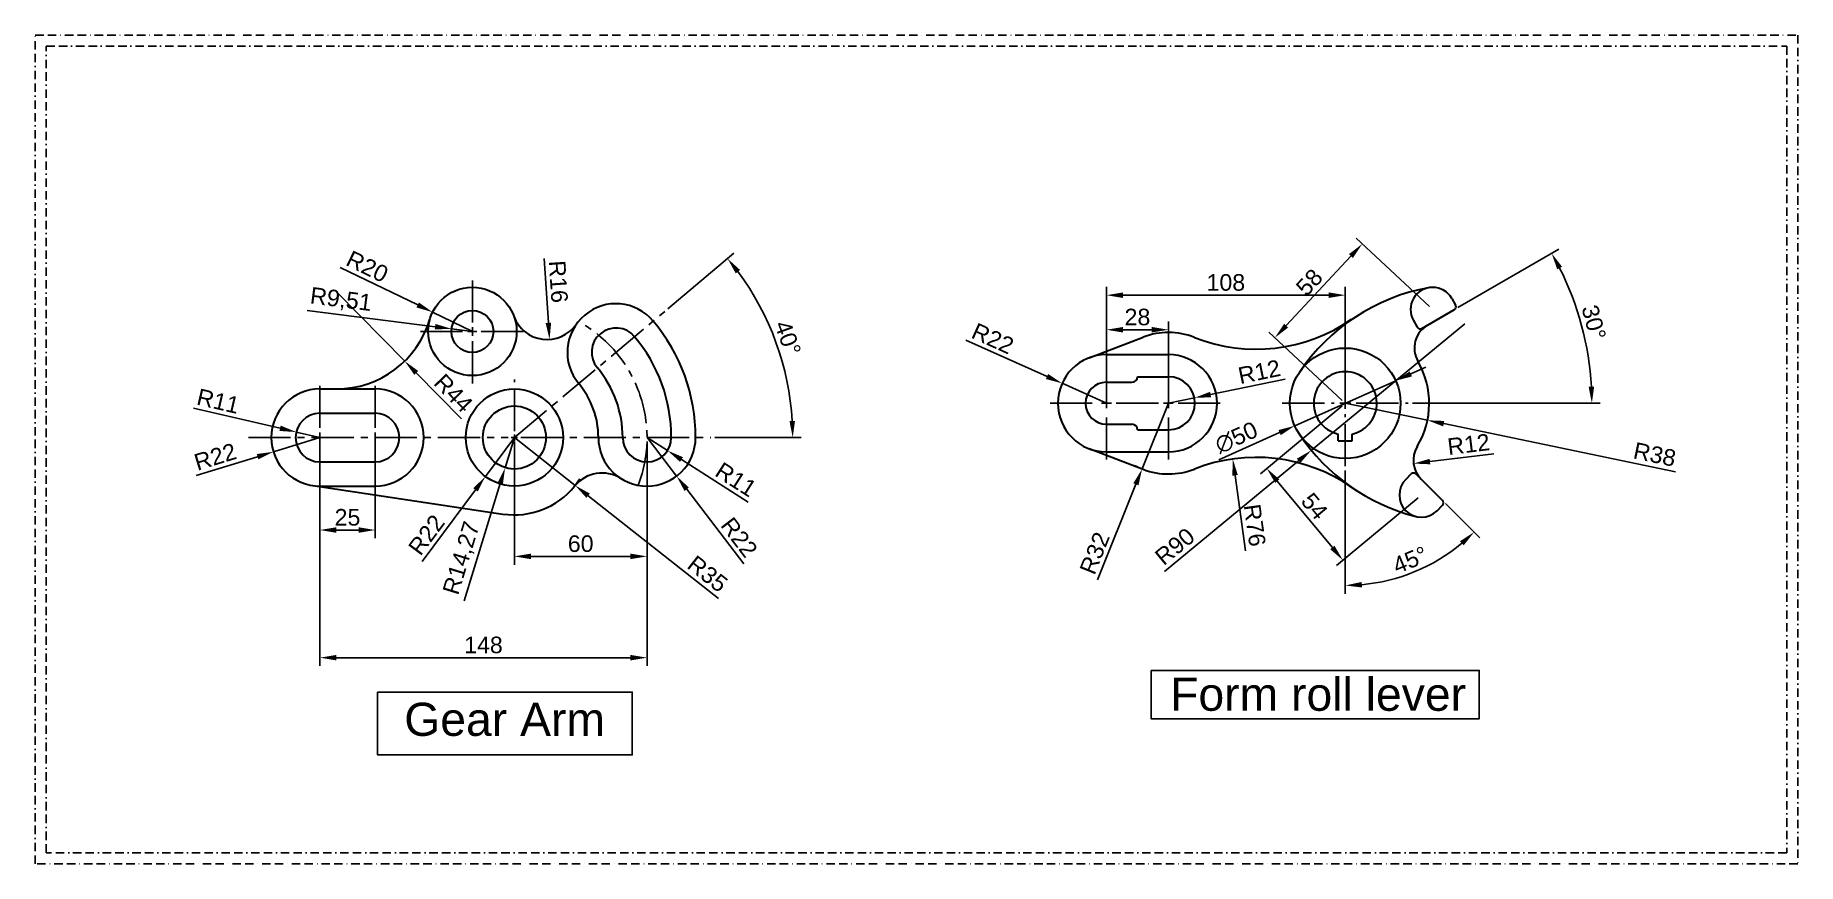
# Model space of a CAD drawing. Header units: millimetres. Extents: x 2619 to 3417, y 1539 to 1914.
import ezdxf

# ---------------------------------------------------------------- set-up
doc = ezdxf.new("R2010")
doc.units = ezdxf.units.MM
doc.linetypes.add('BORDER', pattern=[44.45, 12.7, -6.35, 12.7, -6.35, 0, -6.35])
doc.linetypes.add('CENTER2', pattern=[28.575, 19.05, -3.175, 3.175, -3.175])
doc.styles.get("Standard").update_dxf_attribs({"font": 'arial.ttf'})
doc.dimstyles.new('ISO-25', dxfattribs={"dimscale": 3, "dimtxt": 2.5, "dimasz": 2.5, "dimexe": 1.25, "dimexo": 0.625, "dimtad": 1, "dimtxsty": 'Standard', "dimcen": 2.5, "dimadec": 0, "dimazin": 0, "dimtfac": 1, "dimtmove": 0, "dimatfit": 3, "dimfxl": 1, "dimarcsym": 0})

# ---------------------------------------------------------------- blocks, each defined once
blk = doc.blocks.new('*U1')
at = {"color": 0, "linetype": 'CENTER2', "transparency": 16777216}
for p, q in [((0, 2.85), (0, 26.31)), ((-120.31, 0), (-2.85, 0)), ((2.85, 0), (88.8, 0)), ((0, -26.67), (0, -2.85))]:
    blk.add_line(p, q, dxfattribs=at)
at = {"color": 0, "linetype": 'Continuous', "transparency": 16777216}
for p, q in [((-1.43, 0), (1.43, 0)), ((0, -1.43), (0, 1.43))]:
    blk.add_line(p, q, dxfattribs=at)
blk = doc.blocks.new('*U2')
at = {"color": 0, "linetype": 'CENTER2', "transparency": 16777216}
for p, q in [((0, 4), (0, 23.5)), ((-23.5, 0), (-4, 0)), ((4, 0), (23.5, 0)), ((0, -23.5), (0, -4))]:
    blk.add_line(p, q, dxfattribs=at)
at = {"color": 0, "linetype": 'Continuous', "transparency": 16777216}
for p, q in [((-2, 0), (2, 0)), ((0, -2), (0, 2))]:
    blk.add_line(p, q, dxfattribs=at)
blk = doc.blocks.new('*D3')
at = {"color": 0, "lineweight": -2, "ltscale": 0.3, "transparency": 16777216}
for p, q in [((2836.05, 1732.12), (2822.92, 1714.47)), ((2794.35, 1676.07), (2818.44, 1708.45))]:
    blk.add_line(p, q, dxfattribs=at)
at = {"color": 0, "ltscale": 0.3, "transparency": 16777216}
blk.add_solid([(2817.44, 1709.2), (2819.45, 1707.71), (2822.92, 1714.47)], dxfattribs=at)
at = {"layer": 'Defpoints', "color": 0, "ltscale": 0.3, "transparency": 16777216}
for p in [(2836.05, 1732.12), (2822.92, 1714.47)]:
    blk.add_point(p, dxfattribs=at)
at = {"color": 0, "ltscale": 0.3, "transparency": 16777216, "insert": (2796.27, 1688.1), "char_height": 7.5, "attachment_point": 5, "rotation": 53.34728}
blk.add_mtext('R22', dxfattribs=at)
blk = doc.blocks.new('*D4')
at = {"color": 0, "lineweight": -2, "ltscale": 0.3, "transparency": 16777216}
for p, q in [((2836.05, 1732.12), (2831.86, 1718.48)), ((2813.36, 1658.28), (2829.66, 1711.31))]:
    blk.add_line(p, q, dxfattribs=at)
at = {"color": 0, "ltscale": 0.3, "transparency": 16777216}
blk.add_solid([(2828.46, 1711.68), (2830.85, 1710.94), (2831.86, 1718.48)], dxfattribs=at)
at = {"layer": 'Defpoints', "color": 0, "ltscale": 0.3, "transparency": 16777216}
for p in [(2836.05, 1732.12), (2831.86, 1718.48)]:
    blk.add_point(p, dxfattribs=at)
at = {"color": 0, "ltscale": 0.3, "transparency": 16777216, "insert": (2812.58, 1677.47), "char_height": 7.5, "attachment_point": 5, "rotation": 72.91797}
blk.add_mtext('R14,27', dxfattribs=at)
blk = doc.blocks.new('*D5')
at = {"color": 0, "lineweight": -2, "ltscale": 0.3, "transparency": 16777216}
for p, q in [((2896.05, 1732.12), (2909.44, 1714.66)), ((2939.86, 1674.97), (2914, 1708.71))]:
    blk.add_line(p, q, dxfattribs=at)
at = {"color": 0, "ltscale": 0.3, "transparency": 16777216}
blk.add_solid([(2914.99, 1709.47), (2913.01, 1707.95), (2909.44, 1714.66)], dxfattribs=at)
at = {"layer": 'Defpoints', "color": 0, "ltscale": 0.3, "transparency": 16777216}
for p in [(2896.05, 1732.12), (2909.44, 1714.66)]:
    blk.add_point(p, dxfattribs=at)
at = {"color": 0, "ltscale": 0.3, "transparency": 16777216, "insert": (2937.77, 1686.97), "char_height": 7.5, "attachment_point": 5, "rotation": 307.46881}
blk.add_mtext('R22', dxfattribs=at)
blk = doc.blocks.new('*D6')
at = {"color": 0, "lineweight": -2, "ltscale": 0.3, "transparency": 16777216}
for p, q in [((2896.05, 1732.12), (2905.33, 1726.21)), ((2941.81, 1702.93), (2911.65, 1722.17))]:
    blk.add_line(p, q, dxfattribs=at)
at = {"color": 0, "ltscale": 0.3, "transparency": 16777216}
blk.add_solid([(2912.32, 1723.22), (2910.98, 1721.12), (2905.33, 1726.21)], dxfattribs=at)
at = {"layer": 'Defpoints', "color": 0, "ltscale": 0.3, "transparency": 16777216}
for p in [(2896.05, 1732.12), (2905.33, 1726.21)]:
    blk.add_point(p, dxfattribs=at)
at = {"color": 0, "ltscale": 0.3, "transparency": 16777216, "insert": (2936.32, 1713.12), "char_height": 7.5, "attachment_point": 5, "rotation": 327.45997}
blk.add_mtext('R11', dxfattribs=at)
blk = doc.blocks.new('*D7')
at = {"color": 0, "lineweight": -2, "ltscale": 0.3, "transparency": 16777216}
for p, q in [((2748.05, 1732.12), (2727.03, 1725.66)), ((2692.05, 1714.9), (2719.86, 1723.45))]:
    blk.add_line(p, q, dxfattribs=at)
at = {"color": 0, "ltscale": 0.3, "transparency": 16777216}
blk.add_solid([(2719.49, 1724.65), (2720.22, 1722.26), (2727.03, 1725.66)], dxfattribs=at)
at = {"layer": 'Defpoints', "color": 0, "ltscale": 0.3, "transparency": 16777216}
for p in [(2748.05, 1732.12), (2727.03, 1725.66)]:
    blk.add_point(p, dxfattribs=at)
at = {"color": 0, "ltscale": 0.3, "transparency": 16777216, "insert": (2700.71, 1723.46), "char_height": 7.5, "attachment_point": 5, "rotation": 17.09394}
blk.add_mtext('R22', dxfattribs=at)
blk = doc.blocks.new('*D8')
at = {"color": 0, "lineweight": -2, "ltscale": 0.3, "transparency": 16777216}
for p, q in [((2690.92, 1745.41), (2730.03, 1736.31)), ((2748.05, 1732.12), (2737.34, 1734.61))]:
    blk.add_line(p, q, dxfattribs=at)
at = {"color": 0, "ltscale": 0.3, "transparency": 16777216}
blk.add_solid([(2730.32, 1737.53), (2729.75, 1735.09), (2737.34, 1734.61)], dxfattribs=at)
at = {"layer": 'Defpoints', "color": 0, "ltscale": 0.3, "transparency": 16777216}
for p in [(2737.34, 1734.61), (2748.05, 1732.12)]:
    blk.add_point(p, dxfattribs=at)
at = {"color": 0, "ltscale": 0.3, "transparency": 16777216, "insert": (2702.05, 1748.61), "char_height": 7.5, "attachment_point": 5, "rotation": 346.91185}
blk.add_mtext('R11', dxfattribs=at)
blk = doc.blocks.new('*D9')
at = {"color": 0, "lineweight": -2, "ltscale": 0.3, "transparency": 16777216}
for p, q in [((2757.27, 1809.06), (2792.3, 1792.1)), ((2817.05, 1780.12), (2799.05, 1788.84))]:
    blk.add_line(p, q, dxfattribs=at)
at = {"color": 0, "ltscale": 0.3, "transparency": 16777216}
blk.add_solid([(2792.85, 1793.23), (2791.76, 1790.98), (2799.05, 1788.84)], dxfattribs=at)
at = {"layer": 'Defpoints', "color": 0, "ltscale": 0.3, "transparency": 16777216}
for p in [(2799.05, 1788.84), (2817.05, 1780.12)]:
    blk.add_point(p, dxfattribs=at)
at = {"color": 0, "ltscale": 0.3, "transparency": 16777216, "insert": (2769.5, 1809.48), "char_height": 7.5, "attachment_point": 5, "rotation": 334.17116}
blk.add_mtext('R20', dxfattribs=at)
blk = doc.blocks.new('*D10')
at = {"color": 0, "lineweight": -2, "ltscale": 0.3, "transparency": 16777216}
for p, q in [((2742.38, 1789.62), (2800.18, 1782.27)), ((2817.05, 1780.12), (2807.62, 1781.32))]:
    blk.add_line(p, q, dxfattribs=at)
at = {"color": 0, "ltscale": 0.3, "transparency": 16777216}
blk.add_solid([(2800.34, 1783.51), (2800.02, 1781.03), (2807.62, 1781.32)], dxfattribs=at)
at = {"layer": 'Defpoints', "color": 0, "ltscale": 0.3, "transparency": 16777216}
for p in [(2807.62, 1781.32), (2817.05, 1780.12)]:
    blk.add_point(p, dxfattribs=at)
at = {"color": 0, "ltscale": 0.3, "transparency": 16777216, "insert": (2757.55, 1794.13), "char_height": 7.5, "attachment_point": 5, "rotation": 352.74882}
blk.add_mtext('R9,51', dxfattribs=at)
blk = doc.blocks.new('*D11')
at = {"color": 0, "lineweight": -2, "ltscale": 0.3, "transparency": 16777216}
blk.add_line((2849.49, 1813.08), (2851.44, 1783.98), dxfattribs=at)
at = {"color": 0, "ltscale": 0.3, "transparency": 16777216}
blk.add_solid([(2852.69, 1784.07), (2850.2, 1783.9), (2851.95, 1776.5)], dxfattribs=at)
at = {"layer": 'Defpoints', "color": 0, "ltscale": 0.3, "transparency": 16777216}
for p in [(2850.87, 1792.46), (2851.95, 1776.5)]:
    blk.add_point(p, dxfattribs=at)
at = {"color": 0, "ltscale": 0.3, "transparency": 16777216, "insert": (2855.91, 1802.66), "char_height": 7.5, "attachment_point": 5, "rotation": 273.84671}
blk.add_mtext('R16', dxfattribs=at)
blk = doc.blocks.new('*D12')
at = {"color": 0, "lineweight": -2, "ltscale": 0.3, "transparency": 16777216}
for p, q in [((2755.64, 1798.12), (2786.44, 1766.7)), ((2812.09, 1740.54), (2791.69, 1761.35))]:
    blk.add_line(p, q, dxfattribs=at)
at = {"color": 0, "ltscale": 0.3, "transparency": 16777216}
blk.add_solid([(2792.58, 1762.22), (2790.8, 1760.47), (2786.44, 1766.7)], dxfattribs=at)
at = {"layer": 'Defpoints', "color": 0, "ltscale": 0.3, "transparency": 16777216}
for p in [(2755.64, 1798.12), (2786.44, 1766.7)]:
    blk.add_point(p, dxfattribs=at)
at = {"color": 0, "ltscale": 0.3, "transparency": 16777216, "insert": (2808.53, 1752.2), "char_height": 7.5, "attachment_point": 5, "rotation": 314.4331}
blk.add_mtext('R44', dxfattribs=at)
blk = doc.blocks.new('*D13')
at = {"color": 0, "lineweight": -2, "ltscale": 0.3, "transparency": 16777216}
for p, q in [((2905.52, 1790.41), (2935.39, 1815.48)), ((2926.73, 1732.12), (2965.73, 1732.12))]:
    blk.add_line(p, q, dxfattribs=at)
blk.add_arc((2836.05, 1732.12), 125.93, 3.41299, 36.58701, dxfattribs=at)
at = {"color": 0, "ltscale": 0.3, "transparency": 16777216}
for points in [[(2936.19, 1806.4), (2938.15, 1807.95), (2932.52, 1813.07)], [(2963.01, 1739.66), (2960.51, 1739.58), (2961.98, 1732.12)]]:
    blk.add_solid(points, dxfattribs=at)
at = {"layer": 'Defpoints', "color": 0, "ltscale": 0.3, "transparency": 16777216}
for p in [(2904.08, 1789.2), (2958.59, 1761.16), (2836.05, 1732.12), (2838.91, 1732.12), (2924.86, 1732.12)]:
    blk.add_point(p, dxfattribs=at)
at = {"color": 0, "ltscale": 0.3, "transparency": 16777216, "insert": (2959.75, 1777.14), "char_height": 7.5, "attachment_point": 5, "rotation": 290}
blk.add_mtext('40°', dxfattribs=at)
blk = doc.blocks.new('*D14')
at = {"color": 0, "lineweight": -2, "ltscale": 0.3, "transparency": 16777216}
for p, q in [((2836.05, 1730.25), (2836.05, 1674.59)), ((2896.05, 1730.25), (2896.05, 1674.59)), ((2843.55, 1678.34), (2888.55, 1678.34))]:
    blk.add_line(p, q, dxfattribs=at)
at = {"color": 0, "ltscale": 0.3, "transparency": 16777216}
for points in [[(2843.55, 1679.59), (2843.55, 1677.09), (2836.05, 1678.34)], [(2888.55, 1679.59), (2888.55, 1677.09), (2896.05, 1678.34)]]:
    blk.add_solid(points, dxfattribs=at)
at = {"layer": 'Defpoints', "color": 0, "ltscale": 0.3, "transparency": 16777216}
for p in [(2836.05, 1732.12), (2896.05, 1732.12), (2896.05, 1678.34)]:
    blk.add_point(p, dxfattribs=at)
at = {"color": 0, "ltscale": 0.3, "transparency": 16777216, "insert": (2866.05, 1684.05), "char_height": 7.5, "attachment_point": 5}
blk.add_mtext('60', dxfattribs=at)
blk = doc.blocks.new('*D15')
at = {"color": 0, "lineweight": -2, "ltscale": 0.3, "transparency": 16777216}
for p, q in [((2748.05, 1730.25), (2748.05, 1686.52)), ((2773.05, 1730.25), (2773.05, 1686.52)), ((2755.55, 1690.27), (2765.55, 1690.27))]:
    blk.add_line(p, q, dxfattribs=at)
at = {"color": 0, "ltscale": 0.3, "transparency": 16777216}
for points in [[(2755.55, 1691.52), (2755.55, 1689.02), (2748.05, 1690.27)], [(2765.55, 1691.52), (2765.55, 1689.02), (2773.05, 1690.27)]]:
    blk.add_solid(points, dxfattribs=at)
at = {"layer": 'Defpoints', "color": 0, "ltscale": 0.3, "transparency": 16777216}
for p in [(2748.05, 1732.12), (2773.05, 1732.12), (2773.05, 1690.27)]:
    blk.add_point(p, dxfattribs=at)
at = {"color": 0, "ltscale": 0.3, "transparency": 16777216, "insert": (2760.55, 1695.98), "char_height": 7.5, "attachment_point": 5}
blk.add_mtext('25', dxfattribs=at)
blk = doc.blocks.new('*D16')
at = {"color": 0, "lineweight": -2, "ltscale": 0.3, "transparency": 16777216}
for p, q in [((2748.05, 1728.05), (2748.05, 1628.76)), ((2896.05, 1728.05), (2896.05, 1628.76)), ((2755.55, 1632.51), (2888.55, 1632.51))]:
    blk.add_line(p, q, dxfattribs=at)
at = {"color": 0, "ltscale": 0.3, "transparency": 16777216}
for points in [[(2755.55, 1633.76), (2755.55, 1631.26), (2748.05, 1632.51)], [(2888.55, 1633.76), (2888.55, 1631.26), (2896.05, 1632.51)]]:
    blk.add_solid(points, dxfattribs=at)
at = {"layer": 'Defpoints', "color": 0, "ltscale": 0.3, "transparency": 16777216}
for p in [(2748.05, 1729.92), (2896.05, 1729.92), (2896.05, 1632.51)]:
    blk.add_point(p, dxfattribs=at)
at = {"color": 0, "ltscale": 0.3, "transparency": 16777216, "insert": (2822.05, 1638.22), "char_height": 7.5, "attachment_point": 5}
blk.add_mtext('148', dxfattribs=at)
blk = doc.blocks.new('*D17')
at = {"color": 0, "lineweight": -2, "ltscale": 0.3, "transparency": 16777216}
for p, q in [((2836.05, 1732.12), (2863.53, 1710.44)), ((2928.46, 1659.21), (2869.42, 1705.8))]:
    blk.add_line(p, q, dxfattribs=at)
blk.add_arc((2836.05, 1732.12), 35, 321.0129, 327.86464, dxfattribs=at)
at = {"color": 0, "ltscale": 0.3, "transparency": 16777216}
blk.add_solid([(2870.19, 1706.78), (2868.64, 1704.82), (2863.53, 1710.44)], dxfattribs=at)
at = {"layer": 'Defpoints', "color": 0, "ltscale": 0.3, "transparency": 16777216}
for p in [(2836.05, 1732.12), (2863.53, 1710.44)]:
    blk.add_point(p, dxfattribs=at)
at = {"color": 0, "ltscale": 0.3, "transparency": 16777216, "insert": (2923.47, 1670.42), "char_height": 7.5, "attachment_point": 5, "rotation": 321.72581}
blk.add_mtext('R35', dxfattribs=at)
blk = doc.blocks.new('*U20')
at = {"color": 0, "linetype": 'CENTER2', "transparency": 16777216}
for p, q in [((0, 5), (0, 28.5)), ((-28.5, 0), (-5, 0)), ((5, 0), (28.5, 0)), ((0, -28.5), (0, -5))]:
    blk.add_line(p, q, dxfattribs=at)
at = {"color": 0, "linetype": 'Continuous', "transparency": 16777216}
for p, q in [((-2.5, 0), (2.5, 0)), ((0, -2.5), (0, 2.5))]:
    blk.add_line(p, q, dxfattribs=at)
blk = doc.blocks.new('*D23')
at = {"color": 0, "lineweight": -2, "ltscale": 0.3, "transparency": 16777216}
for p, q in [((3103.93, 1749.51), (3103.93, 1800.29)), ((3204.43, 1796.54), (3111.43, 1796.54)), ((3211.93, 1749.51), (3211.93, 1800.29))]:
    blk.add_line(p, q, dxfattribs=at)
at = {"color": 0, "ltscale": 0.3, "transparency": 16777216}
for points in [[(3111.43, 1797.79), (3111.43, 1795.29), (3103.93, 1796.54)], [(3204.43, 1797.79), (3204.43, 1795.29), (3211.93, 1796.54)]]:
    blk.add_solid(points, dxfattribs=at)
at = {"layer": 'Defpoints', "color": 0, "ltscale": 0.3, "transparency": 16777216}
for p in [(3103.93, 1796.54), (3103.93, 1747.63), (3211.93, 1747.63)]:
    blk.add_point(p, dxfattribs=at)
at = {"color": 0, "ltscale": 0.3, "transparency": 16777216, "insert": (3157.93, 1802.25), "char_height": 7.5, "attachment_point": 5}
blk.add_mtext('108', dxfattribs=at)
blk = doc.blocks.new('*D24')
at = {"color": 0, "lineweight": -2, "ltscale": 0.3, "transparency": 16777216}
for p, q in [((3262.94, 1790.94), (3308.59, 1817.3)), ((3242.31, 1747.63), (3327.26, 1747.63))]:
    blk.add_line(p, q, dxfattribs=at)
blk.add_arc((3187.93, 1747.63), 135.58, 3.16993, 26.83007, dxfattribs=at)
at = {"color": 0, "ltscale": 0.3, "transparency": 16777216}
for points in [[(3307.82, 1808.23), (3310.02, 1809.42), (3305.35, 1815.42)], [(3324.55, 1755.16), (3322.05, 1755.09), (3323.51, 1747.63)]]:
    blk.add_solid(points, dxfattribs=at)
at = {"layer": 'Defpoints', "color": 0, "ltscale": 0.3, "transparency": 16777216}
for p in [(3261.32, 1790), (3246.6, 1781.5), (3321.45, 1771.17), (3216.93, 1747.63), (3240.43, 1747.63)]:
    blk.add_point(p, dxfattribs=at)
at = {"color": 0, "ltscale": 0.3, "transparency": 16777216, "insert": (3324.4, 1784.2), "char_height": 7.5, "attachment_point": 5, "rotation": 285}
blk.add_mtext('30°', dxfattribs=at)
blk = doc.blocks.new('*D25')
at = {"color": 0, "lineweight": -2, "ltscale": 0.3, "transparency": 16777216}
for p, q in [((3211.93, 1717.26), (3211.93, 1661.43)), ((3257.29, 1702.28), (3272.89, 1686.68))]:
    blk.add_line(p, q, dxfattribs=at)
blk.add_arc((3211.93, 1747.63), 82.45, 275.21345, 309.78655, dxfattribs=at)
at = {"color": 0, "ltscale": 0.3, "transparency": 16777216}
for points in [[(3263.85, 1685.19), (3265.54, 1683.35), (3270.24, 1689.33)], [(3219.48, 1664.27), (3219.37, 1666.77), (3211.93, 1665.18)]]:
    blk.add_solid(points, dxfattribs=at)
at = {"layer": 'Defpoints', "color": 0, "ltscale": 0.3, "transparency": 16777216}
for p in [(3211.93, 1742.63), (3211.93, 1719.13), (3243.94, 1715.62), (3255.96, 1703.6), (3233.27, 1667.99)]:
    blk.add_point(p, dxfattribs=at)
at = {"color": 0, "ltscale": 0.3, "transparency": 16777216, "insert": (3241.31, 1676.71), "char_height": 7.5, "attachment_point": 5, "rotation": 22.5}
blk.add_mtext('45°', dxfattribs=at)
blk = doc.blocks.new('*D26')
at = {"color": 0, "lineweight": -2, "ltscale": 0.3, "transparency": 16777216}
for p, q in [((3103.93, 1747.31), (3103.93, 1784.65)), ((3111.43, 1780.9), (3124.43, 1780.9)), ((3131.93, 1749.51), (3131.93, 1784.65))]:
    blk.add_line(p, q, dxfattribs=at)
at = {"color": 0, "ltscale": 0.3, "transparency": 16777216}
for points in [[(3111.43, 1782.15), (3111.43, 1779.65), (3103.93, 1780.9)], [(3124.43, 1782.15), (3124.43, 1779.65), (3131.93, 1780.9)]]:
    blk.add_solid(points, dxfattribs=at)
at = {"layer": 'Defpoints', "color": 0, "ltscale": 0.3, "transparency": 16777216}
for p in [(3131.93, 1780.9), (3131.93, 1747.63), (3103.93, 1745.43)]:
    blk.add_point(p, dxfattribs=at)
at = {"color": 0, "ltscale": 0.3, "transparency": 16777216, "insert": (3117.93, 1786.61), "char_height": 7.5, "attachment_point": 5}
blk.add_mtext('28', dxfattribs=at)
blk = doc.blocks.new('*D27')
at = {"color": 0, "lineweight": -2, "ltscale": 0.3, "transparency": 16777216}
for p, q in [((3250.08, 1791.36), (3216.88, 1822.27)), ((3185.21, 1782.76), (3214.52, 1814.23)), ((3210.56, 1748.91), (3177.36, 1779.82))]:
    blk.add_line(p, q, dxfattribs=at)
at = {"color": 0, "ltscale": 0.3, "transparency": 16777216}
for points in [[(3213.6, 1815.08), (3215.43, 1813.38), (3219.63, 1819.72)], [(3184.3, 1783.61), (3186.13, 1781.9), (3180.1, 1777.27)]]:
    blk.add_solid(points, dxfattribs=at)
at = {"layer": 'Defpoints', "color": 0, "ltscale": 0.3, "transparency": 16777216}
for p in [(3219.63, 1819.72), (3251.46, 1790.08), (3211.93, 1747.63)]:
    blk.add_point(p, dxfattribs=at)
at = {"color": 0, "ltscale": 0.3, "transparency": 16777216, "insert": (3195.69, 1802.38), "char_height": 7.5, "attachment_point": 5, "rotation": 47.04385}
blk.add_mtext('58', dxfattribs=at)
blk = doc.blocks.new('*D28')
at = {"color": 0, "lineweight": -2, "ltscale": 0.3, "transparency": 16777216}
for p, q in [((3210.49, 1746.43), (3173.53, 1715.76)), ((3181.2, 1712.38), (3206.11, 1682.37)), ((3244.97, 1704.88), (3208.01, 1674.21))]:
    blk.add_line(p, q, dxfattribs=at)
at = {"color": 0, "ltscale": 0.3, "transparency": 16777216}
for points in [[(3182.16, 1713.18), (3180.24, 1711.59), (3176.41, 1718.16)], [(3207.07, 1683.17), (3205.15, 1681.57), (3210.9, 1676.6)]]:
    blk.add_solid(points, dxfattribs=at)
at = {"layer": 'Defpoints', "color": 0, "ltscale": 0.3, "transparency": 16777216}
for p in [(3211.93, 1747.63), (3246.42, 1706.08), (3210.9, 1676.6)]:
    blk.add_point(p, dxfattribs=at)
at = {"color": 0, "ltscale": 0.3, "transparency": 16777216, "insert": (3198.03, 1701.01), "char_height": 7.5, "attachment_point": 5, "rotation": 309.68723}
blk.add_mtext('54', dxfattribs=at)
blk = doc.blocks.new('*D29')
at = {"color": 0, "lineweight": -2, "ltscale": 0.3, "transparency": 16777216}
for p, q in [((3040.33, 1776.23), (3077.03, 1759.73)), ((3103.93, 1747.63), (3083.87, 1756.65))]:
    blk.add_line(p, q, dxfattribs=at)
at = {"color": 0, "ltscale": 0.3, "transparency": 16777216}
blk.add_solid([(3077.54, 1760.87), (3076.52, 1758.59), (3083.87, 1756.65)], dxfattribs=at)
at = {"layer": 'Defpoints', "color": 0, "ltscale": 0.3, "transparency": 16777216}
for p in [(3083.87, 1756.65), (3103.93, 1747.63)]:
    blk.add_point(p, dxfattribs=at)
at = {"color": 0, "ltscale": 0.3, "transparency": 16777216, "insert": (3052.49, 1776.95), "char_height": 7.5, "attachment_point": 5, "rotation": 335.78925}
blk.add_mtext('R22', dxfattribs=at)
blk = doc.blocks.new('*D30')
at = {"color": 0, "lineweight": -2, "ltscale": 0.3, "transparency": 16777216}
for p, q in [((3184.75, 1758.54), (3151.03, 1751.58)), ((3131.93, 1747.63), (3143.68, 1750.06))]:
    blk.add_line(p, q, dxfattribs=at)
at = {"color": 0, "ltscale": 0.3, "transparency": 16777216}
blk.add_solid([(3150.78, 1752.8), (3151.28, 1750.35), (3143.68, 1750.06)], dxfattribs=at)
at = {"layer": 'Defpoints', "color": 0, "ltscale": 0.3, "transparency": 16777216}
for p in [(3131.93, 1747.63), (3143.68, 1750.06)]:
    blk.add_point(p, dxfattribs=at)
at = {"color": 0, "ltscale": 0.3, "transparency": 16777216, "insert": (3173.04, 1761.88), "char_height": 7.5, "attachment_point": 5, "rotation": 11.67307}
blk.add_mtext('R12', dxfattribs=at)
blk = doc.blocks.new('*D31')
at = {"color": 0, "lineweight": -2, "ltscale": 0.3, "transparency": 16777216}
for p, q in [((3131.93, 1747.63), (3120.03, 1717.93)), ((3099.88, 1667.66), (3117.24, 1710.97))]:
    blk.add_line(p, q, dxfattribs=at)
blk.add_arc((3131.93, 1747.63), 32, 241.44761, 249.07517, dxfattribs=at)
at = {"color": 0, "ltscale": 0.3, "transparency": 16777216}
blk.add_solid([(3116.08, 1711.43), (3118.4, 1710.5), (3120.03, 1717.93)], dxfattribs=at)
at = {"layer": 'Defpoints', "color": 0, "ltscale": 0.3, "transparency": 16777216}
for p in [(3131.93, 1747.63), (3120.03, 1717.93)]:
    blk.add_point(p, dxfattribs=at)
at = {"color": 0, "ltscale": 0.3, "transparency": 16777216, "insert": (3098.6, 1679.8), "char_height": 7.5, "attachment_point": 5, "rotation": 68.16196}
blk.add_mtext('R32', dxfattribs=at)
blk = doc.blocks.new('*D32')
at = {"color": 0, "lineweight": -2, "ltscale": 0.3, "transparency": 16777216}
blk.add_line((3166.84, 1680.92), (3162.1, 1715), dxfattribs=at)
at = {"color": 0, "ltscale": 0.3, "transparency": 16777216}
blk.add_solid([(3163.33, 1715.18), (3160.86, 1714.83), (3161.06, 1722.43)], dxfattribs=at)
at = {"layer": 'Defpoints', "color": 0, "ltscale": 0.3, "transparency": 16777216}
for p in [(3161.06, 1722.43), (3171.55, 1647.16)]:
    blk.add_point(p, dxfattribs=at)
at = {"color": 0, "ltscale": 0.3, "transparency": 16777216, "insert": (3171, 1692.44), "char_height": 7.5, "attachment_point": 5, "rotation": 277.92981}
blk.add_mtext('R76', dxfattribs=at)
blk = doc.blocks.new('*D34')
at = {"color": 0, "lineweight": -2, "ltscale": 0.3, "transparency": 16777216}
for p, q in [((3266.06, 1783.63), (3196.62, 1726.36)), ((3130.14, 1671.53), (3190.84, 1721.59))]:
    blk.add_line(p, q, dxfattribs=at)
at = {"color": 0, "ltscale": 0.3, "transparency": 16777216}
blk.add_solid([(3190.04, 1722.56), (3191.63, 1720.63), (3196.62, 1726.36)], dxfattribs=at)
at = {"layer": 'Defpoints', "color": 0, "ltscale": 0.3, "transparency": 16777216}
for p in [(3266.06, 1783.63), (3196.62, 1726.36)]:
    blk.add_point(p, dxfattribs=at)
at = {"color": 0, "ltscale": 0.3, "transparency": 16777216, "insert": (3134.86, 1682.82), "char_height": 7.5, "attachment_point": 5, "rotation": 39.51462}
blk.add_mtext('R90', dxfattribs=at)
blk = doc.blocks.new('*D35')
at = {"color": 0, "lineweight": -2, "ltscale": 0.3, "transparency": 16777216}
for p, q in [((3241.6, 1760.9), (3248.45, 1763.96)), ((3234.76, 1757.84), (3189.11, 1737.43)), ((3154.76, 1722.07), (3182.26, 1734.36))]:
    blk.add_line(p, q, dxfattribs=at)
at = {"color": 0, "ltscale": 0.3, "transparency": 16777216}
for points in [[(3241.09, 1762.04), (3242.11, 1759.76), (3234.76, 1757.84)], [(3181.75, 1735.51), (3182.77, 1733.22), (3189.11, 1737.43)]]:
    blk.add_solid(points, dxfattribs=at)
at = {"layer": 'Defpoints', "color": 0, "ltscale": 0.3, "transparency": 16777216}
for p in [(3234.76, 1757.84), (3189.11, 1737.43)]:
    blk.add_point(p, dxfattribs=at)
at = {"color": 0, "ltscale": 0.3, "transparency": 16777216, "insert": (3162.68, 1732.08), "char_height": 7.5, "attachment_point": 5, "rotation": 24.0927}
blk.add_mtext('∅50', dxfattribs=at)
blk = doc.blocks.new('*D36')
at = {"color": 0, "lineweight": -2, "ltscale": 0.3, "transparency": 16777216}
blk.add_line((3279.15, 1724.77), (3250.27, 1721.25), dxfattribs=at)
at = {"color": 0, "ltscale": 0.3, "transparency": 16777216}
blk.add_solid([(3250.12, 1722.49), (3250.42, 1720.01), (3242.83, 1720.34)], dxfattribs=at)
at = {"layer": 'Defpoints', "color": 0, "ltscale": 0.3, "transparency": 16777216}
for p in [(3242.83, 1720.34), (3254.74, 1721.8)]:
    blk.add_point(p, dxfattribs=at)
at = {"color": 0, "ltscale": 0.3, "transparency": 16777216, "insert": (3267.75, 1729.06), "char_height": 7.5, "attachment_point": 5, "rotation": 6.94327}
blk.add_mtext('R12', dxfattribs=at)
blk = doc.blocks.new('*D37')
at = {"color": 0, "lineweight": -2, "ltscale": 0.3, "transparency": 16777216}
for p, q in [((3211.93, 1747.63), (3249.14, 1739.92)), ((3361.41, 1716.66), (3256.49, 1738.4))]:
    blk.add_line(p, q, dxfattribs=at)
at = {"color": 0, "ltscale": 0.3, "transparency": 16777216}
blk.add_solid([(3256.74, 1739.62), (3256.23, 1737.18), (3249.14, 1739.92)], dxfattribs=at)
at = {"layer": 'Defpoints', "color": 0, "ltscale": 0.3, "transparency": 16777216}
for p in [(3211.93, 1747.63), (3249.14, 1739.92)]:
    blk.add_point(p, dxfattribs=at)
at = {"color": 0, "ltscale": 0.3, "transparency": 16777216, "insert": (3351.95, 1724.45), "char_height": 7.5, "attachment_point": 5, "rotation": 348.29366}
blk.add_mtext('R38', dxfattribs=at)

msp = doc.modelspace()

# ---------------------------------------------------------------- linework, layer by layer
at = {"lineweight": 30, "ltscale": 0.3}
for p, q in [((3260.117, 1795.081), (3261.867, 1792.049)), ((3246.595, 1781.5), (3261.318, 1790)), ((3242.796, 1785.081), (3244.546, 1782.049)), ((3096.076, 1768.181), (3120.505, 1777.521)), ((3103.933, 1769.632), (3131.933, 1769.632)), ((3103.933, 1757.132), (3115.433, 1757.132)), ((3117.933, 1759.632), (3117.933, 1759.632)), ((3117.933, 1759.632), (3131.933, 1759.632)), ((2748.054, 1754.122), (2773.054, 1754.122)), ((2748.054, 1743.122), (2773.054, 1743.122)), ((3103.933, 1738.132), (3115.433, 1738.132)), ((3117.933, 1735.632), (3117.933, 1735.632)), ((3117.933, 1735.632), (3131.933, 1735.632)), ((3208.783, 1730.561), (3208.783, 1733.711)), ((3208.783, 1730.561), (3215.083, 1730.561)), ((3215.083, 1730.561), (3215.083, 1733.711)), ((3096.076, 1727.083), (3120.505, 1717.742)), ((3103.933, 1725.632), (3131.933, 1725.632)), ((2748.054, 1721.122), (2773.054, 1721.122)), ((3239.346, 1713.148), (3241.821, 1715.622)), ((3243.942, 1715.622), (3255.963, 1703.602)), ((2744.804, 1710.363), (2830.884, 1697.506)), ((2748.054, 1710.122), (2773.054, 1710.122)), ((3253.488, 1699.005), (3255.963, 1701.48))]:
    msp.add_line(p, q, dxfattribs=at)
at = {"color": 2, "linetype": 'CENTER2', "true_color": 0xf1eb1f}
for p, q in [((2836.054, 1732.122), (2904.08, 1789.203)), ((3103.933, 1752.032), (3103.933, 1773.132)), ((3131.933, 1752.032), (3131.933, 1773.132)), ((2748.054, 1736.522), (2748.054, 1757.622)), ((2773.054, 1736.522), (2773.054, 1757.622)), ((3078.433, 1747.632), (3099.533, 1747.632)), ((3108.333, 1747.632), (3129.433, 1747.632)), ((3136.333, 1747.632), (3157.433, 1747.632)), ((3103.933, 1722.132), (3103.933, 1743.232)), ((3131.933, 1722.132), (3131.933, 1743.232)), ((2748.054, 1706.622), (2748.054, 1727.722)), ((2773.054, 1706.622), (2773.054, 1727.722))]:
    msp.add_line(p, q, dxfattribs=at)
at = {"color": 2, "linetype": 'Continuous', "true_color": 0xf1eb1f}
for p, q in [((3101.733, 1747.632), (3106.133, 1747.632)), ((3103.933, 1745.432), (3103.933, 1749.832)), ((3129.733, 1747.632), (3134.133, 1747.632)), ((3131.933, 1745.432), (3131.933, 1749.832)), ((2748.054, 1729.922), (2748.054, 1734.322)), ((2773.054, 1729.922), (2773.054, 1734.322))]:
    msp.add_line(p, q, dxfattribs=at)
at = {"color": 2, "linetype": 'BORDER', "ltscale": 0.3, "true_color": 0xf1eb1f}
for points in [[(2619.289, 1914.155), (3416.656, 1914.155), (3416.656, 1539.255), (2619.289, 1539.255)], [(2624.289, 1909.155), (3411.656, 1909.155), (3411.656, 1544.255), (2624.289, 1544.255)]]:
    msp.add_lwpolyline(points, close=True, dxfattribs=at)
at = {"color": 2, "ltscale": 0.3, "true_color": 0xf1eb1f}
for points in [[(3124.104, 1626.718), (3272.58, 1626.718), (3272.58, 1604.835), (3124.104, 1604.835)], [(2774.182, 1616.919), (2889.406, 1616.919), (2889.406, 1588.537), (2774.182, 1588.537)]]:
    msp.add_lwpolyline(points, close=True, dxfattribs=at)
at = {"lineweight": 30, "ltscale": 0.3}
for centre, radius in [((2817.054, 1780.122), 20), ((2817.054, 1780.122), 9.51), ((3211.933, 1747.632), 25), ((2836.054, 1732.122), 22), ((2836.054, 1732.122), 14.273)]:
    msp.add_circle(centre, radius, dxfattribs=at)
for centre, radius, start, end in [((3265.895, 1711.394), 90, 100.397434, 146.116821), ((3251.457, 1790.081), 10, 30, 210), ((2850.873, 1792.462), 16, 200.046691, 325.042086), ((2882.017, 1770.689), 22, 39.999997, 219.999992), ((3260.568, 1791.299), 1.5, 300, 30), ((2755.638, 1798.122), 44, 270, 343.665177), ((2882.017, 1770.689), 11, 40, 220), ((2836.054, 1732.122), 82, 0, 40), ((3131.933, 1747.632), 32, 68.48234, 110.924832), ((3171.546, 1848.105), 76, 248.48234, 304.703678), ((3255.234, 1772.632), 12, 120, 210), ((3245.845, 1782.799), 1.5, 210, 300), ((2836.054, 1732.122), 71, 0, 40), ((2836.054, 1732.122), 49, 0, 40), ((3103.933, 1747.632), 22, 90, 270), ((3131.933, 1747.632), 22, 270, 90), ((3211.933, 1747.632), 38, 328.88654, 30), ((2836.054, 1732.122), 38, 0, 40), ((3103.933, 1747.632), 9.5, 90, 270), ((3115.433, 1759.632), 2.5, 270, 0), ((3131.933, 1747.632), 12, 270, 90), ((3211.933, 1747.632), 14.273, 282.750395, 257.249605), ((2748.054, 1732.122), 22, 90, 270), ((2773.054, 1732.122), 22, 270, 90), ((2748.054, 1732.122), 11, 90, 270), ((2773.054, 1732.122), 11, 270, 90), ((2896.054, 1732.122), 22, 180, 0), ((2896.054, 1732.122), 11, 180, 0), ((3115.433, 1735.632), 2.5, 0, 90), ((3266.055, 1783.629), 90, 213.62805, 255.790044), ((3171.546, 1647.159), 76, 55.296322, 111.51766), ((3254.74, 1721.795), 12, 148.88654, 225), ((2875.696, 1700.035), 16, 57.605509, 141.012895), ((3131.933, 1747.632), 32, 249.075168, 291.51766), ((3242.882, 1714.562), 1.5, 45, 135), ((2836.054, 1732.122), 35, 261.504758, 321.012895), ((3246.417, 1706.077), 10, 135, 315), ((3254.903, 1702.541), 1.5, 315, 45)]:
    msp.add_arc(centre, radius, start, end, dxfattribs=at)
at = {"color": 2, "linetype": 'CENTER2', "true_color": 0xf1eb1f}
msp.add_arc((2836.054, 1732.122), 60, 338.872045, 61.127952, dxfattribs=at)

# ---------------------------------------------------------------- block references
for name, p in [('*U2', (2817.054, 1780.122)), ('*U20', (3211.933, 1747.632)), ('*U1', (2836.054, 1732.122))]:
    msp.add_blockref(name, p, dxfattribs=at)

# ---------------------------------------------------------------- texts
at = {"color": 2, "ltscale": 0.3, "true_color": 0xf1eb1f}
for s, p in [('Form roll lever', (3132.712, 1608.468)), ('Gear Arm', (2786.227, 1597.124))]:
    msp.add_text(s, height=15, dxfattribs=at).set_placement(p)

# ---------------------------------------------------------------- dimensions: what is measured, and where the dimension line sits
for p2, distance, picture, middle in [((3251.457, 1790.081), 43.49, '*D27', (3195.691, 1802.379)), ((3246.417, 1706.077), -46.157, '*D28', (3198.033, 1701.011))]:
    dim = msp.add_aligned_dim(p1=(3211.933, 1747.632), p2=p2, distance=distance, dimstyle='ISO-25', dxfattribs=at)
    dim.commit()
    dim.dimension.update_dxf_attribs({"geometry": picture, "text_midpoint": middle})
for center, mpoint, picture, middle in [((2817.054, 1780.122), (2799.052, 1788.836), '*D9', (2767.014, 1804.344)), ((2850.873, 1792.462), (2851.947, 1776.498), '*D11', (2850.214, 1802.273)), ((2817.054, 1780.122), (2807.62, 1781.322), '*D10', (2756.746, 1787.795)), ((3103.933, 1747.632), (3083.868, 1756.654), '*D29', (3050.18, 1771.802)), ((3266.055, 1783.629), (3196.624, 1726.364), '*D34', (3138.488, 1678.416)), ((3131.933, 1747.632), (3143.685, 1750.06), '*D30', (3174.18, 1756.36)), ((2748.054, 1732.122), (2737.34, 1734.613), '*D8', (2700.769, 1743.115)), ((3131.933, 1747.632), (3120.03, 1717.928), '*D31', (3103.901, 1677.681)), ((3211.933, 1747.632), (3249.143, 1739.922), '*D37', (3350.797, 1718.859)), ((2836.054, 1732.122), (2822.921, 1714.472), '*D3', (2800.792, 1684.733)), ((2836.054, 1732.122), (2831.862, 1718.479), '*D4', (2818.685, 1675.599)), ((2836.054, 1732.122), (2863.531, 1710.442), '*D17', (2919.931, 1665.942)), ((2896.054, 1732.122), (2909.438, 1714.661), '*D5', (2933.289, 1683.542)), ((2896.054, 1732.122), (2905.328, 1726.205), '*D6', (2933.289, 1708.364)), ((3254.74, 1721.795), (3242.828, 1720.344), '*D36', (3268.436, 1723.463)), ((3171.546, 1647.159), (3161.061, 1722.432), '*D32', (3165.349, 1691.652))]:
    dim = msp.add_radius_dim(center=center, mpoint=mpoint, dimstyle='ISO-25', dxfattribs=at)
    dim.commit()
    dim.dimension.update_dxf_attribs({"geometry": picture, "text_midpoint": middle, "dimtype": 164})
for base, line1, line2, picture, middle in [((2958.585, 1761.162), ((2838.909, 1732.122), (2924.856, 1732.122)), ((2836.054, 1732.122), (2904.08, 1789.203)), '*D13', (2959.746, 1777.142)), ((3321.451, 1771.175), ((3216.933, 1747.632), (3240.433, 1747.632)), ((3246.595, 1781.5), (3261.318, 1790)), '*D24', (3324.404, 1784.199)), ((3233.274, 1667.988), ((3243.942, 1715.622), (3255.963, 1703.602)), ((3211.933, 1719.132), (3211.933, 1742.632)), '*D25', (3241.31, 1676.711))]:
    dim = msp.add_angular_dim_2l(base=base, line1=line1, line2=line2, dimstyle='ISO-25', dxfattribs=at)
    dim.commit()
    dim.dimension.update_dxf_attribs({"geometry": picture, "text_midpoint": middle})
for base, p1, p2, picture, middle in [((3103.933, 1796.544), (3211.933, 1747.632), (3103.933, 1747.632), '*D23', (3157.933, 1802.248)), ((2773.054, 1690.273), (2748.054, 1732.122), (2773.054, 1732.122), '*D15', (2760.554, 1695.977)), ((2896.054, 1678.343), (2836.054, 1732.122), (2896.054, 1732.122), '*D14', (2866.054, 1684.048)), ((2896.054, 1632.512), (2748.054, 1729.922), (2896.054, 1729.922), '*D16', (2822.054, 1638.217))]:
    dim = msp.add_linear_dim(base=base, p1=p1, p2=p2, dimstyle='ISO-25', dxfattribs=at)
    dim.commit()
    dim.dimension.update_dxf_attribs({"geometry": picture, "text_midpoint": middle})
dim = msp.add_radius_dim(center=(2755.638, 1798.122), mpoint=(2786.441, 1766.703), dimstyle='ISO-25', override={"dimtad": 3}, dxfattribs=at)
dim.commit()
dim.dimension.update_dxf_attribs({"geometry": '*D12', "text_midpoint": (2808.534, 1752.203)})
dim = msp.add_linear_dim(base=(3131.933, 1780.903), p1=(3103.933, 1745.432), p2=(3131.933, 1747.632), dimstyle='ISO-25', dxfattribs=at)
dim.commit()
dim.dimension.update_dxf_attribs({"geometry": '*D26', "text_midpoint": (3117.933, 1780.903), "dimtype": 160})
dim = msp.add_diameter_dim_2p(p1=(3234.755, 1757.837), p2=(3189.111, 1737.426), dimstyle='ISO-25', dxfattribs=at)
dim.commit()
dim.dimension.update_dxf_attribs({"geometry": '*D35', "text_midpoint": (3162.675, 1732.084)})
dim = msp.add_radius_dim(center=(2748.054, 1732.122), mpoint=(2727.026, 1725.655), dimstyle='ISO-25', dxfattribs=at)
dim.commit()
dim.dimension.update_dxf_attribs({"geometry": '*D7', "text_midpoint": (2700.711, 1723.464)})

doc.saveas('drawing.dxf')
